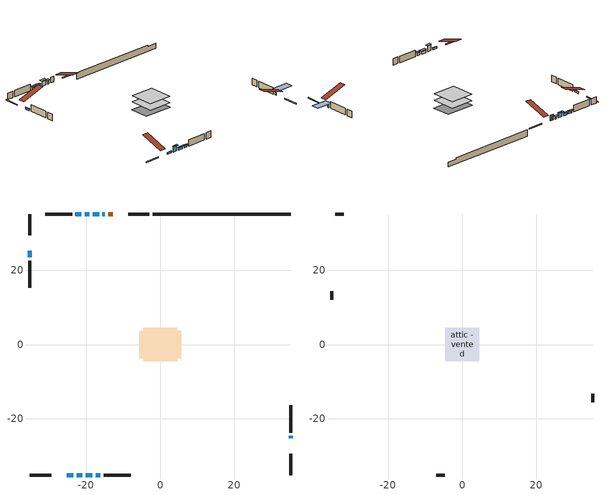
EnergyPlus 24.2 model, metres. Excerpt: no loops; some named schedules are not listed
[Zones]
conditioned space
 floor adiabatic (AdiabaticFloorConstruction): -4.55,-4.55 -4.55,4.55 4.55,4.55 4.55,-4.55 z0.66
 floor foundation (Slab1 construction): -5.65,-3.66 -5.65,3.66 5.65,3.66 5.65,-3.66 z-1.71
 wall outside (RimJoist1 construction): -2.92,35.25 -8.69,35.25 / -35.25,-35.25 -29.48,-35.25 / -35.25,35.25 -35.25,29.48 / 35.25,-35.25 35.25,-29.48 z0.66:0.96
 wall outside (AdiabaticWallConstruction 1): -12.88,35.25 -14.1,35.25 z0.66:2.69
 wall outside (AdiabaticWallConstruction): 35.25,-25.29 35.25,-24.7 / -15.03,35.25 -15.61,35.25 z0.66:1.6; -35.25,25.29 -35.25,23.51 / -25.29,-35.25 -23.51,-35.25 z0.66:1.25; -16.54,35.25 -18.29,35.25 z0.66:2.44; -19.22,35.25 -20.44,35.25 / -21.37,35.25 -22.9,35.25 / -20.15,-35.25 -18.32,-35.25 / -17.39,-35.25 -16.17,-35.25 z0.66:1.58; -22.58,-35.25 -21.08,-35.25 z0.66:2.74
 wall outside (Wall1 construction): -23.82,35.25 -31.13,35.25 / -15.24,-35.25 -7.94,-35.25 / -35.25,22.58 -35.25,15.27 / 35.25,-23.78 35.25,-16.47 z0.66:3.1
 wall foundation (FoundationWall1 construction): -1.99,35.25,-1.71 -1.99,35.25,0.66 31.53,35.25,0.66 31.53,35.25,0.1 35.25,35.25,0.1 35.25,35.25,-1.71
 window (WindowConstruction 6): 35.25,-25.29 35.25,-24.7 z0.66:1.6
 window (WindowConstruction 8): -35.25,25.29 -35.25,23.51 z0.66:1.25
 window (WindowConstruction 9): -25.29,-35.25 -23.51,-35.25 z0.66:1.25
 window (WindowConstruction 7): -15.03,35.25 -15.61,35.25 z0.66:1.6
 window (WindowConstruction): -16.54,35.25 -18.29,35.25 z0.66:2.44
 window (WindowConstruction 1): -19.22,35.25 -20.44,35.25 z0.66:1.57
 window (WindowConstruction 2): -21.37,35.25 -22.89,35.25 z0.66:1.57
 window (WindowConstruction 3): -22.58,-35.25 -21.08,-35.25 z0.66:2.74
 window (WindowConstruction 4): -20.15,-35.25 -18.32,-35.25 z0.66:1.57
 window (WindowConstruction 5): -17.39,-35.25 -16.17,-35.25 z0.66:1.57
 door (Door): -12.88,35.25 -14.1,35.25 z0.66:2.69
 ceiling adiabatic (AdiabaticFloorConstruction): 4.55,-4.55 4.55,4.55 -4.55,4.55 -4.55,-4.55 z0.66
attic - vented
 floor to conditioned space (Floor1 construction Reversed): -4.55,-4.55 -4.55,4.55 4.55,4.55 4.55,-4.55 z3.1
 wall outside (Wall2 construction): -32.06,35.25 -34.33,35.25 / -7.01,-35.25 -4.74,-35.25 / -35.25,14.34 -35.25,12.08 / 35.25,-15.54 35.25,-13.27 z0.66:3.1
 roof outside (Roof1 construction): -11.95,35.25,3.1 -11.95,26.4,6.05 -9.62,26.4,6.05 -9.62,35.25,3.1; -26.22,-35.25,3.1 -26.22,-26.4,6.05 -28.55,-26.4,6.05 -28.55,-35.25,3.1; -35.25,26.22,3.1 -26.4,26.22,6.05 -26.4,28.55,6.05 -35.25,28.55,3.1; 35.25,-26.22,3.1 26.4,-26.22,6.05 26.4,-28.55,6.05 35.25,-28.55,3.1
shading: 35.25,-23.59 35.25,-26.41 41.51,-26.41 41.51,-23.59 z2.72; -35.25,23.41 -35.25,25.39 -35.4,25.39 -35.4,23.41 z1.35; -23.41,-35.25 -25.39,-35.25 -25.39,-35.4 -23.41,-35.4 z1.35; -15.99,35.25 -14.65,35.25 -14.65,36.06 -15.99,36.06 z1.98; -18.54,35.25 -16.29,35.25 -16.29,36.06 -18.54,36.06 z2.69; -20.69,35.25 -18.97,35.25 -18.97,35.96 -20.69,35.96 z1.82; -23.14,35.25 -21.12,35.25 -21.12,35.96 -23.14,35.96 z1.82; -20.83,-35.25 -22.83,-35.25 -22.83,-36.06 -20.83,-36.06 z2.99; -18.07,-35.25 -20.4,-35.25 -20.4,-36.06 -18.07,-36.06 z1.82; -15.92,-35.25 -17.64,-35.25 -17.64,-36.06 -15.92,-36.06 z1.82
[Building]
Building 1: Terrain=Suburbs
[Site:Location]
Mont Joli AP_QC: Latitude {deg}=48.61; Longitude {deg}=-68.21; Time Zone {hr}=-5; Elevation {m}=52; Keep Site Location Information=Yes
[Site:GroundTemperature:Shallow]
-0.843868, -3.04892, -3.2255, -2.1791, 2.02165, 6.20283, 9.82768, 12.1239, 12.319, 10.4514, 6.91898, 2.86606
[Site:WaterMainsTemperature]
Calculation Method=Schedule; Temperature Schedule=mains temperature schedule
[Material] Roughness=Rough; Thermal Absorptance=0.9
Name | Thickness {m} | Conductivity {W/m-K} | Density {kg/m3} | Specific Heat {J/kg-K} | Solar Absorptance | Visible Absorptance
asphalt or fiberglass shingles | 0.00635 | 0.162714 | 1121.4 | 1465.45 | 0.4 | 0.4
ceiling loosefill ins | 0.338667 | 0.0480833 | 16.02 | 1046.75 | 0.7 | 0.7
ceiling stud and cavity | 0.1397 | 0.160927 | 65.682 | 1177.47 | 0.7 | 0.7
concrete 4.0 in. | 0.1016 | 1.803125 | 2242.8 | 837.4 | 0.7 | 0.7
concrete 8.0 in. | 0.2032 | 1.803125 | 2242.8 | 837.4 | 0.7 | 0.7
door material | 0.04445 | 0.0451087 | 512.64 | 1214.23 | 0.7 | 0.7
exterior vertical ins | 0.0563203 | 0.029427 | 32.04 | 1214.23 | 0.7 | 0.7
floor covering | 0.0127 | 0.0433444 | 54.468 | 1339.84 | 0.6 | 0.6
floor rigid ins; wall rigid ins | 0.512978 | 0.029427 | 32.04 | 1214.23 | 0.7 | 0.7
floor stud and cavity | 0.1397 | 1.75129 | 37.0049 | 1207.88 | 0.7 | 0.7
furniture material conditioned space 1 | 0.1524 | 0.115458 | 640.8 | 1214.23 | 0.6 | 0.6
gypsum board | 0.0127 | 0.160291 | 801 | 837.4 | 0.6 | 0.6
gypsum board 1 | 0.0127 | 0.160291 | 801 | 837.4 | 0.7 | 0.7
osb sheathing 0.5 in. | 0.0127 | 0.115458 | 512.64 | 1214.23 | 0.7 | 0.7
osb sheathing 0.75 in. | 0.01905 | 0.115458 | 512.64 | 1214.23 | 0.7 | 0.7
osb sheathing 2.0 in. | 0.0508 | 0.115458 | 512.64 | 1214.23 | 0.7 | 0.7
rim joist rigid ins | 0.103632 | 0.029427 | 32.04 | 1214.23 | 0.7 | 0.7
rim joist stud and cavity | 0.0508 | 0.265703 | 125.044 | 1163.47 | 0.6 | 0.6
wall stud and cavity | 0.1397 | 0.0815399 | 139.0536 | 1170.24 | 0.7 | 0.7
wall stud and cavity 1 | 0.0889 | 6.1454 | 50.32683 | 1063.81 | 0.6 | 0.6
wall stud and cavity 2 | 0.0889 | 0.380278 | 52.3479 | 1209.89 | 0.7 | 0.7
wall stud and cavity 3 | 0.0889 | 0.391764 | 83.0341 | 1211.67 | 0.7 | 0.7
wood siding | 0.0254 | 0.102417 | 544.68 | 1172.36 | 0.4 | 0.4
wood siding 1 | 0.00254 | 0.102417 | 544.68 | 1172.36 | 0.4 | 0.4
wood siding 2; wood siding 3; wood siding 4 | 0.0254 | 0.102417 | 544.68 | 1172.36 | 0.7 | 0.7
[WindowMaterial:SimpleGlazingSystem]
Name | U-Factor {W/m2-K} | Solar Heat Gain Coefficient
WindowMaterial | 1.85841 | 0.55
WindowMaterial 1 | 2.3558 | 0.52
WindowMaterial 2 | 2.31606 | 0.53
WindowMaterial 3 | 3.506165 | 0.61
WindowMaterial 4 | 2.35637 | 0.47
WindowMaterial 5 | 2.04011 | 0.49
WindowMaterial 6 | 3.0383 | 0.46
WindowMaterial 7 | 1.83059 | 0.51
WindowMaterial 8 | 3.3398 | 0.46
[Construction]
AdiabaticFloorConstruction: floor stud and cavity, floor rigid ins, osb sheathing 0.75 in., floor covering
AdiabaticWallConstruction: wood siding 3, wall rigid ins, wall stud and cavity 2, gypsum board
AdiabaticWallConstruction 1: wood siding 4, wall rigid ins, wall stud and cavity 2, gypsum board
Door: door material
Floor1 construction Reversed: gypsum board, ceiling stud and cavity, ceiling loosefill ins
FoundationWall1 construction: concrete 8.0 in., gypsum board 1
furniture construction conditioned space 1: furniture material conditioned space 1
PartitionWallConstruction: gypsum board, wall stud and cavity 3, gypsum board
RimJoist1 construction: wood siding 2, rim joist rigid ins, osb sheathing 2.0 in., rim joist stud and cavity
Roof1 construction: asphalt or fiberglass shingles
Slab1 construction: concrete 4.0 in.
Wall1 construction: wood siding, osb sheathing 0.5 in., wall stud and cavity, gypsum board
Wall2 construction: wood siding 1, wall stud and cavity 1
WindowConstruction: WindowMaterial
WindowConstruction 1: WindowMaterial 1
WindowConstruction 2: WindowMaterial 2
WindowConstruction 3: WindowMaterial 3
WindowConstruction 4: WindowMaterial 4
WindowConstruction 5: WindowMaterial 5
WindowConstruction 6: WindowMaterial 6
WindowConstruction 7: WindowMaterial 7
WindowConstruction 8; WindowConstruction 9: WindowMaterial 8
[Zone] Multiplier=1; Part of Total Floor Area=Yes
Name | Volume {m3}
attic - vented | 39.652
conditioned space | 403.3
[Space]
Name | Zone | Volume {m3}
attic - vented 1 | attic - vented | 39.652
conditioned space 1 | conditioned space | 403.3
[ZoneInfiltration:EffectiveLeakageArea]
infil attic - vented 1: Zone or Space=attic - vented 1; Schedule=Always On Discrete; Effective Air Leakage Area {cm2}=2877.22; Stack Coefficient=0.000374899; Wind Coefficient=1.30821e-05
[ZoneMixing]
whole house fan mix: Zone or Space=attic - vented; Schedule=Always On Continuous; Design Flow Rate Calculation Method=Flow/Zone; Design Flow Rate {m3/s}=0; Source Zone or Space=conditioned space
[SurfaceProperty:ExposedFoundationPerimeter]
Slab1: Exposed Perimeter Calculation Method=TotalExposedPerimeter; Total Exposed Perimeter {m}=37.241
[InternalMass] Zone or ZoneList=conditioned space; Space or SpaceList=conditioned space 1
Name | Construction | Surface Area {m2}
furniture mass conditioned space 1 | furniture construction conditioned space 1 | 66.1682
partition wall mass | PartitionWallConstruction | 165.42
[Lights]
interior lighting: Zone or ZoneList or Space or SpaceList=conditioned space 1; Schedule=interior lighting schedule; Design Level Calculation Method=LightingLevel; Lighting Level {W}=343.2; Return Air Fraction=0; Fraction Radiant=0.6; Fraction Visible=0.2; Fraction Replaceable=1
[People]
occupants: Zone or ZoneList or Space or SpaceList=conditioned space 1; Number of People Schedule=occupants schedule; Number of People Calculation Method=People; Number of People=3; Fraction Radiant=0.314171; Sensible Heat Fraction=0.56303; Activity Level Schedule=occupants activity schedule; Carbon Dioxide Generation Rate {m3/s-W}=0; Enable ASHRAE 55 Comfort Warnings=No; Mean Radiant Temperature Calculation Type=EnclosureAveraged
[ElectricEquipment] Zone or ZoneList or Space or SpaceList=conditioned space 1; Design Level Calculation Method=EquipmentLevel
Name | Schedule | Design Level {W} | Fraction Latent | Fraction Radiant | Fraction Lost
clothes dryer | clothes dryer schedule | 140.772 | 0.015 | 0.081 | 0.85
clothes washer | clothes washer schedule | 32.1985 | 0.03 | 0.162 | 0.7
cooking range | cooking range schedule | 215.147 | 0.08 | 0.432 | 0.2
dishwasher | dishwasher schedule | 66.8632 | 0.3 | 0.18 | 0.4
fridge | fridge schedule | 72.9452 | 0 | 0.6 | 0
mech vent bath fan 0 | mech vent bath fan 0 schedule | 1.8 | 0 | 0 | 1
mech vent house fan | mech vent house fan schedule | 0 | 0 | 0 | 1
mech vent house fan cfis | mech vent house fan cfis schedule | 0 | 0 | 0 | 0
mech vent range fan 0 | mech vent range fan 0 schedule | 2.7 | 0 | 0 | 1
misc plug loads | misc plug loads schedule | 494.7 | 0.045 | 0.513 | 0.1
whole house fan | Always On Discrete | 0 | 0 | 0 | 1
[OtherEquipment] Zone or ZoneList or Space or SpaceList=conditioned space 1; Design Level Calculation Method=EquipmentLevel
Name | Fuel Type | Schedule | Design Level {W} | Fraction Latent | Fraction Radiant | Fraction Lost
clothes dryer 1 | Electricity | clothes dryer schedule | 0 | 0.015 | 0.081 | 0.85
cooking range 1 | Electricity | cooking range schedule | 0 | 0.08 | 0.432 | 0.2
general water use latent | None | general water use schedule | 62.594 | 1 | 0 | 0
general water use sensible | None | general water use schedule | -61.6891 | 0 | 0.6 | 0
mech vent house fan latent load | None | Always On Discrete | 0 | 1 | 0 | 0
mech vent house fan sensible load | None | Always On Discrete | 0 | 0 | 0 | 0
water heater energy adjustment1 | Electricity | Always On Discrete | 0.01 | 0 | 0 | 1
[ZoneInfiltration:DesignFlowRate] Zone or ZoneList or Space or SpaceList=conditioned space 1; Schedule=Always On Discrete; Design Flow Rate Calculation Method=Flow/Zone; Design Flow Rate {m3/s}=0
infil flow; natural vent flow; whole house fan flow
[ZoneControl:Thermostat]
conditioned space Thermostat: Zone or ZoneList=conditioned space; Control Type Schedule=conditioned space Thermostat Schedule; Control 1=conditioned space temperature setpoint; Temperature Difference Between Cutout And Setpoint {deltaC}=0
[ZoneHVAC:Baseboard:Convective:Electric]
electric baseboard: Availability Schedule=Always On Discrete; Heating Design Capacity {W}=5512.67; Efficiency=1
[Zone equipment]
conditioned space: electric baseboard
[Foundation:Kiva]
Foundation Kiva 1: Initial Indoor Air Temperature {C}=18; Wall Height Above Grade {m}=0.660014; Wall Depth Below Slab {m}=0.2032; Custom Block Material Name 1=exterior vertical ins; Custom Block Depth 1 {m}=2.37; Custom Block X Position 1 {m}=0.2159; Custom Block Z Position 1 {m}=0
[Foundation:Kiva:Settings]
Soil Conductivity {W/m-K}=0.849921; Soil Density {kg/m3}=1842.3; Soil Specific Heat {J/kg-K}=418.7; Ground Solar Absorptivity=0.9; Ground Thermal Absorptivity=0.9; Ground Surface Roughness {m}=0.03; Far-Field Width {m}=40; Deep-Ground Boundary Condition=ZeroFlux; Deep-Ground Depth {m}=40; Minimum Cell Dimension {m}=0.2; Maximum Cell Growth Coefficient=3; Simulation Timestep=Timestep
[Exterior:Lights]
exterior lighting: Schedule=exterior lighting schedule; Design Level {W}=75.6
[EnergyManagementSystem:GlobalVariable]
infil_program_Qfan
infil_program_Qinf
natural_vent_program_Qnv
natural_vent_program_Qwhf
[EnergyManagementSystem:Sensor]
Name | Output:Variable or Output:Meter Index Key | Output:Variable or Output:Meter
airflow_gain | infil flow | Infiltration Sensible Heat Gain Energy
airflow_gain_1 | natural vent flow | Infiltration Sensible Heat Gain Energy
airflow_gain_2 | whole house fan flow | Infiltration Sensible Heat Gain Energy
airflow_loss | infil flow | Infiltration Sensible Heat Loss Energy
airflow_loss_1 | natural vent flow | Infiltration Sensible Heat Loss Energy
airflow_loss_2 | whole house fan flow | Infiltration Sensible Heat Loss Energy
clg_load_cond |  | Cooling:EnergyTransfer:Zone:CONDITIONED SPACE
clg_sp_s; clg_sp_s_1 | cooling setpoint | Schedule Value
clothes_dryer_exhaust_0_sch_s | clothes dryer exhaust 0 schedule | Schedule Value
conditioned_space_clg_unmet_s | conditioned space | Zone Cooling Setpoint Not Met Time
conditioned_space_htg_unmet_s | conditioned space | Zone Heating Setpoint Not Met Time
cool_season | cooling season schedule | Schedule Value
fridge_tin_s | conditioned space | Zone Mean Air Temperature
htg_load_cond |  | Heating:EnergyTransfer:Zone:CONDITIONED SPACE
htg_sp_s; htg_sp_s_1 | heating setpoint | Schedule Value
ig_ee_conv | clothes dryer | Electric Equipment Convective Heating Energy
ig_ee_conv_2 | cooking range | Electric Equipment Convective Heating Energy
ig_ee_conv_4 | fridge | Electric Equipment Convective Heating Energy
ig_ee_conv_5 | misc plug loads | Electric Equipment Convective Heating Energy
ig_ee_conv_6 | whole house fan | Electric Equipment Convective Heating Energy
ig_ee_rad | clothes dryer | Electric Equipment Radiant Heating Energy
ig_ee_rad_2 | cooking range | Electric Equipment Radiant Heating Energy
ig_ee_rad_4 | fridge | Electric Equipment Radiant Heating Energy
ig_ee_rad_5 | misc plug loads | Electric Equipment Radiant Heating Energy
ig_ee_rad_6 | whole house fan | Electric Equipment Radiant Heating Energy
ig_lgt_conv | interior lighting | Lights Convective Heating Energy
ig_lgt_rad | interior lighting | Lights Radiant Heating Energy
ig_lgt_vis | interior lighting | Lights Visible Radiation Heating Energy
ig_oe_conv | clothes dryer 1 | Other Equipment Convective Heating Energy
ig_oe_conv_1 | cooking range 1 | Other Equipment Convective Heating Energy
ig_oe_conv_2 | general water use latent | Other Equipment Convective Heating Energy
ig_oe_conv_3 | general water use sensible | Other Equipment Convective Heating Energy
ig_oe_conv_4 | water heater energy adjustment1 | Other Equipment Convective Heating Energy
ig_oe_rad | clothes dryer 1 | Other Equipment Radiant Heating Energy
ig_oe_rad_1 | cooking range 1 | Other Equipment Radiant Heating Energy
ig_oe_rad_2 | general water use latent | Other Equipment Radiant Heating Energy
ig_oe_rad_3 | general water use sensible | Other Equipment Radiant Heating Energy
ig_oe_rad_4 | water heater energy adjustment1 | Other Equipment Radiant Heating Energy
ig_ppl_conv | occupants | People Convective Heating Energy
ig_ppl_rad | occupants | People Radiant Heating Energy
im_conv | furniture mass conditioned space 1 | Surface Inside Face Convection Heat Gain Energy
im_conv_1 | partition wall mass | Surface Inside Face Convection Heat Gain Energy
im_ig | furniture mass conditioned space 1 | Surface Inside Face Internal Gains Radiation Heat Gain Energy
im_ig_1 | partition wall mass | Surface Inside Face Internal Gains Radiation Heat Gain Energy
im_lgt | furniture mass conditioned space 1 | Surface Inside Face Lights Radiation Heat Gain Energy
im_lgt_1 | partition wall mass | Surface Inside Face Lights Radiation Heat Gain Energy
im_sol | furniture mass conditioned space 1 | Surface Inside Face Solar Radiation Heat Gain Energy
im_sol_1 | partition wall mass | Surface Inside Face Solar Radiation Heat Gain Energy
im_surf | furniture mass conditioned space 1 | Surface Inside Face Net Surface Thermal Radiation Heat Gain Energy
im_surf_1 | partition wall mass | Surface Inside Face Net Surface Thermal Radiation Heat Gain Energy
mech_vent_bath_fan_0_sch_s | mech vent bath fan 0 schedule | Schedule Value
mech_vent_range_fan_0_sch_s | mech vent range fan 0 schedule | Schedule Value
mv_conv | mech vent bath fan 0 | Electric Equipment Convective Heating Energy
mv_conv_1 | mech vent house fan | Electric Equipment Convective Heating Energy
mv_conv_2 | mech vent house fan cfis | Electric Equipment Convective Heating Energy
mv_conv_3 | mech vent range fan 0 | Electric Equipment Convective Heating Energy
mv_conv_4 | mech vent house fan latent load | Other Equipment Convective Heating Energy
mv_conv_5 | mech vent house fan sensible load | Other Equipment Convective Heating Energy
mv_rad | mech vent bath fan 0 | Electric Equipment Radiant Heating Energy
mv_rad_1 | mech vent house fan | Electric Equipment Radiant Heating Energy
mv_rad_2 | mech vent house fan cfis | Electric Equipment Radiant Heating Energy
mv_rad_3 | mech vent range fan 0 | Electric Equipment Radiant Heating Energy
mv_rad_4 | mech vent house fan latent load | Other Equipment Radiant Heating Energy
mv_rad_5 | mech vent house fan sensible load | Other Equipment Radiant Heating Energy
natural_vent_s | natural vent schedule | Schedule Value
out_pb_s |  | Site Outdoor Air Barometric Pressure
out_wt_s |  | Site Outdoor Air Humidity Ratio
site_vw_s |  | Site Wind Speed
ss_back_out | Window1 | Surface Window Shortwave from Zone Back Out Window Heat Transfer Rate
ss_back_out_1 | Window10 | Surface Window Shortwave from Zone Back Out Window Heat Transfer Rate
ss_back_out_2 | Window12 | Surface Window Shortwave from Zone Back Out Window Heat Transfer Rate
ss_back_out_3 | Window2 | Surface Window Shortwave from Zone Back Out Window Heat Transfer Rate
ss_back_out_4 | Window3 | Surface Window Shortwave from Zone Back Out Window Heat Transfer Rate
ss_back_out_5 | Window4 | Surface Window Shortwave from Zone Back Out Window Heat Transfer Rate
ss_back_out_6 | Window5 | Surface Window Shortwave from Zone Back Out Window Heat Transfer Rate
ss_back_out_7 | Window6 | Surface Window Shortwave from Zone Back Out Window Heat Transfer Rate
ss_back_out_8 | Window7 | Surface Window Shortwave from Zone Back Out Window Heat Transfer Rate
ss_back_out_9 | Window9 | Surface Window Shortwave from Zone Back Out Window Heat Transfer Rate
ss_conv | Door1 | Surface Inside Face Convection Heat Gain Energy
ss_conv_1 | Window1 | Surface Inside Face Convection Heat Gain Energy
ss_conv_10 | Window9 | Surface Inside Face Convection Heat Gain Energy
ss_conv_2 | Window10 | Surface Inside Face Convection Heat Gain Energy
ss_conv_3 | Window12 | Surface Inside Face Convection Heat Gain Energy
ss_conv_4 | Window2 | Surface Inside Face Convection Heat Gain Energy
ss_conv_5 | Window3 | Surface Inside Face Convection Heat Gain Energy
ss_conv_6 | Window4 | Surface Inside Face Convection Heat Gain Energy
ss_conv_7 | Window5 | Surface Inside Face Convection Heat Gain Energy
ss_conv_8 | Window6 | Surface Inside Face Convection Heat Gain Energy
ss_conv_9 | Window7 | Surface Inside Face Convection Heat Gain Energy
ss_ig | Door1 | Surface Inside Face Internal Gains Radiation Heat Gain Energy
ss_ig_1 | Window1 | Surface Inside Face Internal Gains Radiation Heat Gain Energy
ss_ig_10 | Window9 | Surface Inside Face Internal Gains Radiation Heat Gain Energy
ss_ig_2 | Window10 | Surface Inside Face Internal Gains Radiation Heat Gain Energy
ss_ig_3 | Window12 | Surface Inside Face Internal Gains Radiation Heat Gain Energy
ss_ig_4 | Window2 | Surface Inside Face Internal Gains Radiation Heat Gain Energy
ss_ig_5 | Window3 | Surface Inside Face Internal Gains Radiation Heat Gain Energy
ss_ig_6 | Window4 | Surface Inside Face Internal Gains Radiation Heat Gain Energy
ss_ig_7 | Window5 | Surface Inside Face Internal Gains Radiation Heat Gain Energy
ss_ig_8 | Window6 | Surface Inside Face Internal Gains Radiation Heat Gain Energy
ss_ig_9 | Window7 | Surface Inside Face Internal Gains Radiation Heat Gain Energy
ss_lgt | Door1 | Surface Inside Face Lights Radiation Heat Gain Energy
ss_sol | Door1 | Surface Inside Face Solar Radiation Heat Gain Energy
ss_surf | Door1 | Surface Inside Face Net Surface Thermal Radiation Heat Gain Energy
ss_surf_1 | Window1 | Surface Inside Face Net Surface Thermal Radiation Heat Gain Energy
ss_surf_10 | Window9 | Surface Inside Face Net Surface Thermal Radiation Heat Gain Energy
ss_surf_2 | Window10 | Surface Inside Face Net Surface Thermal Radiation Heat Gain Energy
ss_surf_3 | Window12 | Surface Inside Face Net Surface Thermal Radiation Heat Gain Energy
ss_surf_4 | Window2 | Surface Inside Face Net Surface Thermal Radiation Heat Gain Energy
ss_surf_5 | Window3 | Surface Inside Face Net Surface Thermal Radiation Heat Gain Energy
ss_surf_6 | Window4 | Surface Inside Face Net Surface Thermal Radiation Heat Gain Energy
ss_surf_7 | Window5 | Surface Inside Face Net Surface Thermal Radiation Heat Gain Energy
ss_surf_8 | Window6 | Surface Inside Face Net Surface Thermal Radiation Heat Gain Energy
ss_surf_9 | Window7 | Surface Inside Face Net Surface Thermal Radiation Heat Gain Energy
ss_trans_in | Window1 | Surface Window Transmitted Solar Radiation Rate
ss_trans_in_1 | Window10 | Surface Window Transmitted Solar Radiation Rate
ss_trans_in_2 | Window12 | Surface Window Transmitted Solar Radiation Rate
ss_trans_in_3 | Window2 | Surface Window Transmitted Solar Radiation Rate
ss_trans_in_4 | Window3 | Surface Window Transmitted Solar Radiation Rate
ss_trans_in_5 | Window4 | Surface Window Transmitted Solar Radiation Rate
ss_trans_in_6 | Window5 | Surface Window Transmitted Solar Radiation Rate
ss_trans_in_7 | Window6 | Surface Window Transmitted Solar Radiation Rate
ss_trans_in_8 | Window7 | Surface Window Transmitted Solar Radiation Rate
ss_trans_in_9 | Window9 | Surface Window Transmitted Solar Radiation Rate
ss_trans_out | Window1 | Surface Inside Face Initial Transmitted Diffuse Transmitted Out Window Solar Radiation Rate
ss_trans_out_1 | Window10 | Surface Inside Face Initial Transmitted Diffuse Transmitted Out Window Solar Radiation Rate
ss_trans_out_2 | Window12 | Surface Inside Face Initial Transmitted Diffuse Transmitted Out Window Solar Radiation Rate
ss_trans_out_3 | Window2 | Surface Inside Face Initial Transmitted Diffuse Transmitted Out Window Solar Radiation Rate
ss_trans_out_4 | Window3 | Surface Inside Face Initial Transmitted Diffuse Transmitted Out Window Solar Radiation Rate
ss_trans_out_5 | Window4 | Surface Inside Face Initial Transmitted Diffuse Transmitted Out Window Solar Radiation Rate
ss_trans_out_6 | Window5 | Surface Inside Face Initial Transmitted Diffuse Transmitted Out Window Solar Radiation Rate
ss_trans_out_7 | Window6 | Surface Inside Face Initial Transmitted Diffuse Transmitted Out Window Solar Radiation Rate
ss_trans_out_8 | Window7 | Surface Inside Face Initial Transmitted Diffuse Transmitted Out Window Solar Radiation Rate
ss_trans_out_9 | Window9 | Surface Inside Face Initial Transmitted Diffuse Transmitted Out Window Solar Radiation Rate
s_conv | Floor1 | Surface Inside Face Convection Heat Gain Energy
s_conv_1 | FoundationWall1 | Surface Inside Face Convection Heat Gain Energy
s_conv_10 | Wall1:180 | Surface Inside Face Convection Heat Gain Energy
s_conv_11 | Wall1:270 | Surface Inside Face Convection Heat Gain Energy
s_conv_12 | Wall1:90 | Surface Inside Face Convection Heat Gain Energy
s_conv_2 | inferred conditioned ceiling | Surface Inside Face Convection Heat Gain Energy
s_conv_3 | inferred conditioned floor | Surface Inside Face Convection Heat Gain Energy
s_conv_4 | RimJoist1:0 | Surface Inside Face Convection Heat Gain Energy
s_conv_5 | RimJoist1:180 | Surface Inside Face Convection Heat Gain Energy
s_conv_6 | RimJoist1:270 | Surface Inside Face Convection Heat Gain Energy
s_conv_7 | RimJoist1:90 | Surface Inside Face Convection Heat Gain Energy
s_conv_8 | Slab1 | Surface Inside Face Convection Heat Gain Energy
s_conv_9 | Wall1:0 | Surface Inside Face Convection Heat Gain Energy
s_ig | Floor1 | Surface Inside Face Internal Gains Radiation Heat Gain Energy
s_ig_1 | FoundationWall1 | Surface Inside Face Internal Gains Radiation Heat Gain Energy
s_ig_10 | Wall1:180 | Surface Inside Face Internal Gains Radiation Heat Gain Energy
s_ig_11 | Wall1:270 | Surface Inside Face Internal Gains Radiation Heat Gain Energy
s_ig_12 | Wall1:90 | Surface Inside Face Internal Gains Radiation Heat Gain Energy
s_ig_2 | inferred conditioned ceiling | Surface Inside Face Internal Gains Radiation Heat Gain Energy
s_ig_3 | inferred conditioned floor | Surface Inside Face Internal Gains Radiation Heat Gain Energy
s_ig_4 | RimJoist1:0 | Surface Inside Face Internal Gains Radiation Heat Gain Energy
s_ig_5 | RimJoist1:180 | Surface Inside Face Internal Gains Radiation Heat Gain Energy
s_ig_6 | RimJoist1:270 | Surface Inside Face Internal Gains Radiation Heat Gain Energy
s_ig_7 | RimJoist1:90 | Surface Inside Face Internal Gains Radiation Heat Gain Energy
s_ig_8 | Slab1 | Surface Inside Face Internal Gains Radiation Heat Gain Energy
s_ig_9 | Wall1:0 | Surface Inside Face Internal Gains Radiation Heat Gain Energy
s_lgt | Floor1 | Surface Inside Face Lights Radiation Heat Gain Energy
s_lgt_1 | FoundationWall1 | Surface Inside Face Lights Radiation Heat Gain Energy
s_lgt_10 | Wall1:180 | Surface Inside Face Lights Radiation Heat Gain Energy
s_lgt_11 | Wall1:270 | Surface Inside Face Lights Radiation Heat Gain Energy
